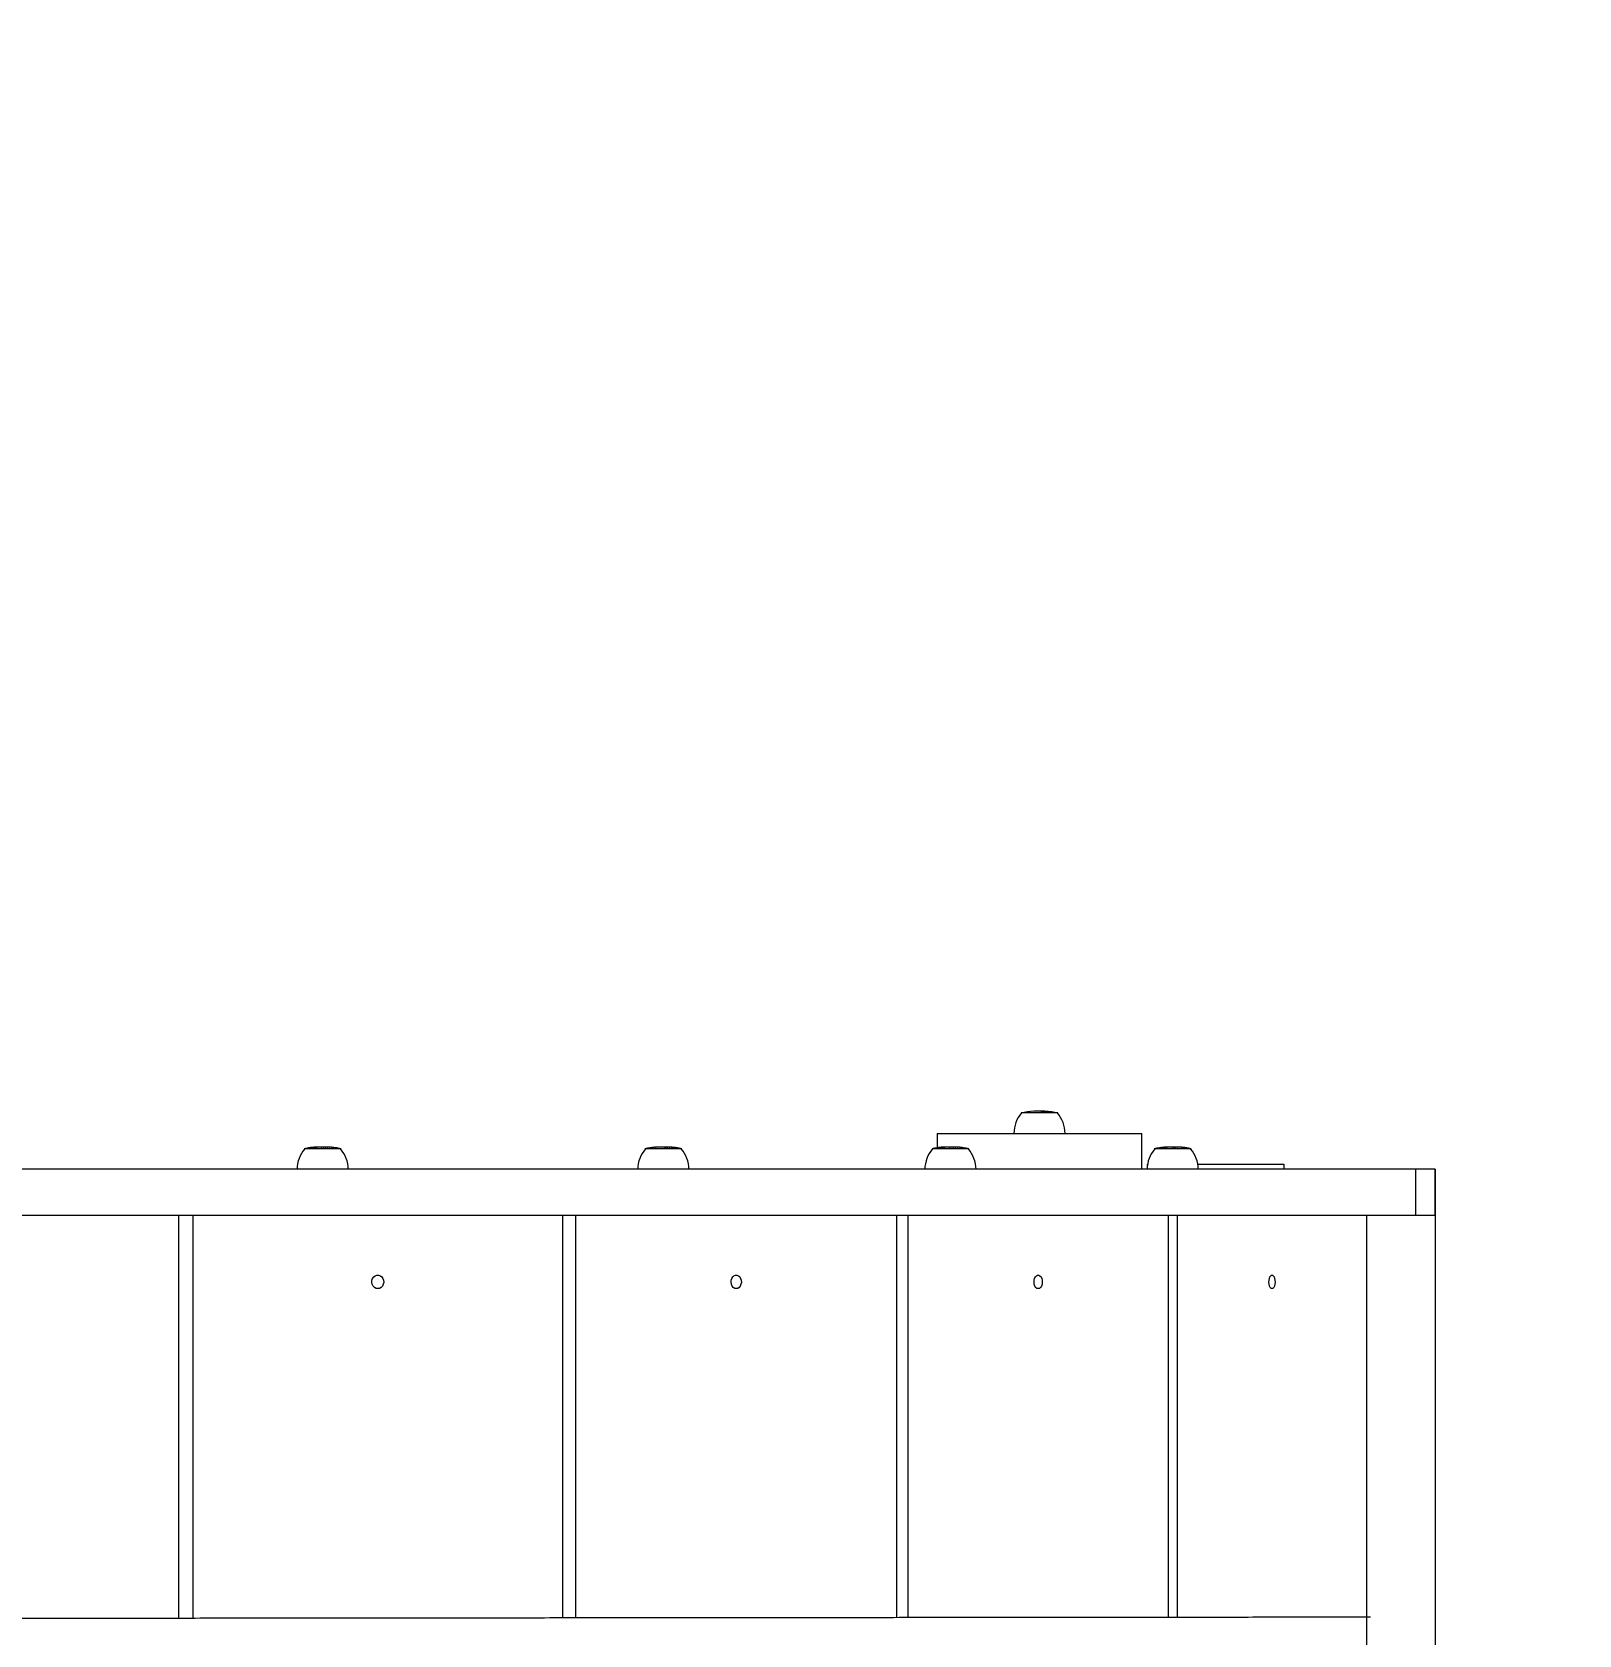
# Model space of a CAD drawing. Header units: millimetres. Extents: x -6502 to 7455, y -8041 to 5981.
# Drawn here: x 2399 to 3306, y -952 to -12 of the extents above; entities that cross this region are included whole.
import ezdxf

# ---------------------------------------------------------------- set-up
doc = ezdxf.new("R2010")
doc.units = ezdxf.units.MM
for name, color, linetype in [('DIKOM_ОБЪЕКТ', 7, 'Continuous'), ('DIKOM_РАЗМЕР_ЗОНА', 7, 'Continuous'), ('DIKOM_РАЗМЕР_ОБЪЕКТА', 7, 'Continuous')]:
    doc.layers.add(name, color=color, linetype=linetype)
doc.styles.add('style1', font='arial.ttf', dxfattribs={"width": 0.8})
doc.dimstyles.new('1-50', dxfattribs={"dimtxt": 300, "dimasz": 200, "dimexe": 100, "dimexo": 0, "dimgap": 100, "dimtad": 1, "dimtxsty": 'style1', "dimcen": 200, "dimclrd": 7, "dimclre": 7, "dimclrt": 7, "dimadec": 1, "dimazin": 2, "dimtfac": 1, "dimtmove": 0, "dimatfit": 2, "dimfxl": 0, "dimlwd": 25, "dimlwe": 18, "dimarcsym": 0})

# ---------------------------------------------------------------- blocks, each defined once
blk = doc.blocks.new('*D9')
at = {"layer": 'Defpoints', "color": 0, "transparency": 16777216}
for p in [(-5002.4, 2279.35), (3221.36, -679.08), (3221.36, -6822.7)]:
    blk.add_point(p, dxfattribs=at)
at = {"layer": 'DIKOM_РАЗМЕР_ОБЪЕКТА', "color": 7, "lineweight": 18, "transparency": 16777216}
for p, q in [((-5002.4, 2279.35), (-5002.4, -6922.7)), ((3221.36, -679.08), (3221.36, -6922.7))]:
    blk.add_line(p, q, dxfattribs=at)
at = {"layer": 'DIKOM_РАЗМЕР_ОБЪЕКТА', "color": 7, "lineweight": 25, "transparency": 16777216}
blk.add_line((-4802.4, -6822.7), (3021.36, -6822.7), dxfattribs=at)
at = {"layer": 'DIKOM_РАЗМЕР_ОБЪЕКТА', "color": 7, "transparency": 16777216}
for points in [[(-4802.4, -6789.37), (-4802.4, -6856.04), (-5002.4, -6822.7)], [(3021.36, -6789.37), (3021.36, -6856.04), (3221.36, -6822.7)]]:
    blk.add_solid(points, dxfattribs=at)
at = {"layer": 'DIKOM_РАЗМЕР_ОБЪЕКТА', "color": 7, "transparency": 16777216, "insert": (-897.4, -6569.53), "char_height": 300, "attachment_point": 5, "style": 'style1'}
blk.add_mtext('8200', dxfattribs=at)
blk = doc.blocks.new('*D10')
at = {"layer": 'Defpoints', "color": 0, "transparency": 16777216}
for p in [(971.84, 4480.93), (5953.26, 4480.93), (1279.72, -4050.19)]:
    blk.add_point(p, dxfattribs=at)
at = {"layer": 'DIKOM_РАЗМЕР_ОБЪЕКТА', "color": 7, "lineweight": 18, "transparency": 16777216}
for p, q in [((971.84, 4480.93), (6053.26, 4480.93)), ((1279.72, -4050.19), (6053.26, -4050.19))]:
    blk.add_line(p, q, dxfattribs=at)
at = {"layer": 'DIKOM_РАЗМЕР_ОБЪЕКТА', "color": 7, "lineweight": 25, "transparency": 16777216}
blk.add_line((5953.26, -3850.19), (5953.26, 4280.93), dxfattribs=at)
at = {"layer": 'DIKOM_РАЗМЕР_ОБЪЕКТА', "color": 7, "transparency": 16777216}
for points in [[(5919.93, 4280.93), (5986.59, 4280.93), (5953.26, 4480.93)], [(5919.93, -3850.19), (5986.59, -3850.19), (5953.26, -4050.19)]]:
    blk.add_solid(points, dxfattribs=at)
at = {"layer": 'DIKOM_РАЗМЕР_ОБЪЕКТА', "color": 7, "transparency": 16777216, "insert": (5700.09, 515.01), "char_height": 300, "attachment_point": 5, "rotation": 90, "style": 'style1'}
blk.add_mtext('8500', dxfattribs=at)
blk = doc.blocks.new('*D11')
at = {"layer": 'Defpoints', "color": 0, "transparency": 16777216}
for p in [(-6502.4, 2127.77), (4721.36, -677.29), (4721.36, -7940.86)]:
    blk.add_point(p, dxfattribs=at)
at = {"layer": 'DIKOM_РАЗМЕР_ЗОНА', "color": 7, "lineweight": 18, "transparency": 16777216}
for p, q in [((-6502.4, 2127.77), (-6502.4, -8040.86)), ((4721.36, -677.29), (4721.36, -8040.86))]:
    blk.add_line(p, q, dxfattribs=at)
at = {"layer": 'DIKOM_РАЗМЕР_ЗОНА', "color": 7, "lineweight": 25, "transparency": 16777216}
blk.add_line((-6302.4, -7940.86), (4521.36, -7940.86), dxfattribs=at)
at = {"layer": 'DIKOM_РАЗМЕР_ЗОНА', "color": 7, "transparency": 16777216}
for points in [[(-6302.4, -7907.52), (-6302.4, -7974.19), (-6502.4, -7940.86)], [(4521.36, -7907.52), (4521.36, -7974.19), (4721.36, -7940.86)]]:
    blk.add_solid(points, dxfattribs=at)
at = {"layer": 'DIKOM_РАЗМЕР_ЗОНА', "color": 7, "transparency": 16777216, "insert": (-207.97, -7687.68), "char_height": 300, "attachment_point": 5, "style": 'style1'}
blk.add_mtext('11200', dxfattribs=at)
blk = doc.blocks.new('*D12')
at = {"layer": 'Defpoints', "color": 0, "transparency": 16777216}
for p in [(1107.88, 5975.33), (979.72, -6050.19), (7355.2, -6050.19)]:
    blk.add_point(p, dxfattribs=at)
at = {"layer": 'DIKOM_РАЗМЕР_ЗОНА', "color": 7, "lineweight": 18, "transparency": 16777216}
for p, q in [((1107.88, 5975.33), (7455.2, 5975.33)), ((979.72, -6050.19), (7455.2, -6050.19))]:
    blk.add_line(p, q, dxfattribs=at)
at = {"layer": 'DIKOM_РАЗМЕР_ЗОНА', "color": 7, "lineweight": 25, "transparency": 16777216}
blk.add_line((7355.2, 5775.33), (7355.2, -5850.19), dxfattribs=at)
at = {"layer": 'DIKOM_РАЗМЕР_ЗОНА', "color": 7, "transparency": 16777216}
for points in [[(7321.86, 5775.33), (7388.53, 5775.33), (7355.2, 5975.33)], [(7321.86, -5850.19), (7388.53, -5850.19), (7355.2, -6050.19)]]:
    blk.add_solid(points, dxfattribs=at)
at = {"layer": 'DIKOM_РАЗМЕР_ЗОНА', "color": 7, "transparency": 16777216, "insert": (7102.02, 342.12), "char_height": 300, "attachment_point": 5, "rotation": 90, "style": 'style1'}
blk.add_mtext('12000', dxfattribs=at)

msp = doc.modelspace()

# ---------------------------------------------------------------- linework, layer by layer
at = {"layer": 'DIKOM_ОБЪЕКТ', "color": 7, "linetype": 'Continuous', "lineweight": 15}
for p, q in [((3000.1, -646.08), (2978.5, -646.08)), ((2986.427, -645.052), (2986.017, -645.067)), ((2987.939, -645.028), (2987.825, -645.028)), ((2988.655, -645.028), (2987.939, -645.028)), ((2988.744, -645.028), (2988.744, -645.024)), ((2990.001, -645.028), (2989.142, -645.028)), ((2990.463, -645.065), (2990.085, -645.051)), ((2990.549, -645.028), (2990.521, -645.028)), ((2990.774, -645.028), (2990.561, -645.028)), ((2991.521, -645.126), (2991.143, -645.1)), ((2993.465, -645.12), (2991.521, -645.126)), ((2992.028, -645.047), (2992.406, -645.06)), ((2993.086, -645.094), (2993.465, -645.12)), ((2994.508, -645.499), (2993.498, -645.339)), ((2994.357, -645.422), (2993.731, -645.327)), ((2993.731, -645.376), (2993.731, -645.327)), ((2995.846, -645.416), (2994.357, -645.422)), ((2994.357, -645.422), (2994.357, -645.475)), ((2996.451, -645.491), (2994.508, -645.499)), ((2995.207, -645.319), (2995.846, -645.416)), ((2995.397, -645.325), (2996.451, -645.491)), ((2995.397, -645.348), (2995.397, -645.325)), ((2579.861, -667.08), (2558.261, -667.08)), ((2561.092, -666.536), (2561.532, -666.469)), ((2561.967, -666.544), (2561.092, -666.536)), ((2561.532, -666.469), (2562.264, -666.459)), ((2562.578, -666.452), (2561.967, -666.544)), ((2562.264, -666.459), (2562.273, -666.458)), ((2562.264, -666.459), (2562.264, -666.5)), ((2562.273, -666.458), (2562.505, -666.337)), ((2562.273, -666.458), (2562.273, -666.498)), ((2562.505, -666.337), (2562.95, -666.286)), ((2562.505, -666.337), (2562.505, -666.463)), ((2562.783, -666.314), (2562.578, -666.452)), ((2562.833, -666.3), (2562.824, -666.301)), ((2562.95, -666.286), (2564.639, -666.185)), ((2564.538, -666.22), (2563.118, -666.275)), ((2563.908, -666.191), (2564.348, -666.155)), ((2564.652, -666.184), (2564.001, -666.19)), ((2564.47, -666.156), (2565.224, -666.162)), ((2565.224, -666.162), (2564.538, -666.22)), ((2564.639, -666.185), (2564.652, -666.184)), ((2564.639, -666.185), (2564.639, -666.212)), ((2564.652, -666.184), (2564.652, -666.21)), ((2568.182, -666.028), (2567.586, -666.028)), ((2568.557, -666.028), (2568.192, -666.028)), ((2569.622, -666.028), (2568.58, -666.028)), ((2569.254, -666.028), (2569.639, -666.028)), ((2570.473, -666.028), (2569.622, -666.028)), ((2570.398, -666.028), (2570.645, -666.028)), ((2572.089, -666.065), (2571.649, -666.051)), ((2573.322, -666.126), (2572.881, -666.1)), ((2573.107, -666.125), (2573.322, -666.126)), ((2576.562, -666.467), (2575.622, -666.339)), ((2576.256, -666.422), (2575.72, -666.352)), ((2779.624, -667.08), (2758.024, -667.08)), ((2761.491, -666.452), (2760.864, -666.544)), ((2760.864, -666.544), (2760.973, -666.542)), ((2761.375, -666.459), (2761.384, -666.458)), ((2761.375, -666.459), (2761.375, -666.469)), ((2761.384, -666.458), (2761.628, -666.435)), ((2761.384, -666.458), (2761.384, -666.468)), ((2762.011, -666.386), (2761.491, -666.452)), ((2763.505, -666.22), (2763.21, -666.248)), ((2764.21, -666.162), (2763.505, -666.22)), ((2763.798, -666.185), (2763.812, -666.184)), ((2763.798, -666.185), (2763.798, -666.196)), ((2763.812, -666.184), (2763.898, -666.186)), ((2763.812, -666.184), (2763.812, -666.195)), ((2764.119, -666.191), (2764.119, -666.58)), ((2764.355, -666.159), (2764.21, -666.162)), ((2765.422, -666.041), (2765.422, -666.072)), ((2767.587, -666.028), (2767.349, -666.028)), ((2767.68, -666.028), (2767.587, -666.028)), ((2768.894, -666.028), (2767.888, -666.028)), ((2769.502, -666.028), (2770.028, -666.028)), ((2770.295, -666.028), (2769.514, -666.028)), ((2770.299, -666.028), (2770.295, -666.028)), ((2771.263, -666.065), (2770.81, -666.051)), ((2770.983, -666.034), (2770.983, -666.057)), ((2771.045, -666.035), (2771.045, -666.058)), ((2771.172, -666.047), (2771.415, -666.054)), ((2771.172, -666.047), (2771.172, -666.062)), ((2772.528, -666.126), (2772.076, -666.1)), ((2772.438, -666.094), (2772.646, -666.106)), ((2772.438, -666.094), (2772.438, -666.121)), ((2772.763, -666.122), (2772.528, -666.126)), ((2773.824, -666.179), (2773.824, -666.58)), ((2776.1, -666.499), (2774.892, -666.339)), ((2775.69, -666.422), (2774.941, -666.327)), ((2774.941, -666.345), (2774.941, -666.327)), ((2775.967, -666.416), (2775.69, -666.422)), ((2775.69, -666.422), (2775.69, -666.445)), ((2775.967, -666.482), (2775.967, -666.416)), ((2775.967, -666.426), (2776.462, -666.491)), ((2776.374, -666.493), (2776.1, -666.499)), ((2947.913, -667.08), (2926.313, -667.08)), ((2929.136, -666.536), (2929.583, -666.469)), ((2929.801, -666.544), (2929.136, -666.536)), ((2929.299, -658.08), (2929.299, -666.512)), ((2929.299, -658.08), (3049.299, -658.08)), ((2929.583, -666.469), (2930.138, -666.459)), ((2930.42, -666.452), (2929.801, -666.544)), ((2930.138, -666.459), (2930.148, -666.458)), ((2930.138, -666.459), (2930.138, -666.494)), ((2930.148, -666.458), (2930.515, -666.353)), ((2930.148, -666.458), (2930.148, -666.493)), ((2930.784, -666.314), (2930.42, -666.452)), ((2930.57, -666.337), (2930.803, -666.311)), ((2930.87, -666.3), (2930.861, -666.301)), ((2932.408, -666.22), (2931.126, -666.275)), ((2931.993, -666.191), (2932.439, -666.155)), ((2932.558, -666.184), (2932.123, -666.189)), ((2933.104, -666.162), (2932.408, -666.22)), ((2932.544, -666.185), (2932.558, -666.184)), ((2932.544, -666.185), (2932.544, -666.209)), ((2932.558, -666.184), (2932.558, -666.208)), ((2932.586, -666.157), (2933.104, -666.162)), ((2936.165, -666.028), (2935.638, -666.028)), ((2936.546, -666.028), (2936.165, -666.028)), ((2937.593, -666.028), (2936.546, -666.028)), ((2937.395, -666.028), (2937.634, -666.028)), ((2938.547, -666.028), (2937.593, -666.028)), ((2938.44, -666.028), (2938.711, -666.028)), ((2940.065, -666.065), (2939.619, -666.051)), ((2941.315, -666.126), (2940.869, -666.1)), ((2941.104, -666.124), (2941.315, -666.126)), ((2944.317, -666.422), (2943.577, -666.327)), ((2944.841, -666.499), (2943.648, -666.339)), ((2944.761, -666.498), (2944.841, -666.499)), ((3049.299, -679.08), (3049.299, -658.08)), ((3078.234, -667.08), (3056.634, -667.08)), ((3059.518, -666.536), (3059.972, -666.469)), ((3059.801, -666.544), (3059.599, -666.539)), ((3060.429, -666.452), (3059.801, -666.544)), ((3059.972, -666.469), (3059.972, -666.519)), ((3060.055, -666.465), (3060.207, -666.459)), ((3060.207, -666.459), (3060.217, -666.458)), ((3060.207, -666.459), (3060.207, -666.485)), ((3060.217, -666.458), (3060.692, -666.382)), ((3060.217, -666.458), (3060.217, -666.483)), ((3061.071, -666.314), (3060.429, -666.452)), ((3062.447, -666.22), (3061.423, -666.275)), ((3061.916, -666.245), (3062.644, -666.185)), ((3063.153, -666.162), (3062.447, -666.22)), ((3062.658, -666.184), (3062.518, -666.188)), ((3062.587, -666.177), (3062.871, -666.155)), ((3062.644, -666.185), (3062.658, -666.184)), ((3062.644, -666.185), (3062.644, -666.204)), ((3062.658, -666.184), (3062.658, -666.203)), ((3062.871, -666.155), (3062.871, -666.185)), ((3062.974, -666.158), (3063.153, -666.162)), ((3063.601, -666.096), (3063.64, -666.093)), ((3064.054, -666.072), (3064.093, -666.07)), ((3066.37, -666.028), (3065.959, -666.028)), ((3066.718, -666.028), (3066.403, -666.028)), ((3067.78, -666.028), (3066.718, -666.028)), ((3067.028, -666.028), (3067.279, -666.028)), ((3068.897, -666.028), (3067.861, -666.028)), ((3068.728, -666.028), (3069.039, -666.028)), ((3070.221, -666.065), (3069.768, -666.051)), ((3071.49, -666.126), (3071.036, -666.1)), ((3071.365, -666.123), (3071.49, -666.126)), ((3074.583, -666.422), (3073.832, -666.327)), ((3075.069, -666.499), (3073.858, -666.339)), ((3074.967, -666.496), (3075.069, -666.499)), ((3052.577, -676.921), (3052.577, -676.08)), ((3052.577, -676.08), (3052.702, -676.08)), ((3082.165, -676.08), (3132.578, -676.08)), ((3132.578, -676.08), (3132.578, -679.08)), ((3209.826, -679.08), (2094.712, -679.08)), ((3209.826, -679.08), (3209.826, -706.08)), ((3221.362, -679.08), (3209.826, -679.08)), ((3221.362, -706.08), (3221.362, -679.08)), ((2099.964, -706.08), (3209.826, -706.08)), ((2484.773, -942.399), (2484.773, -706.08)), ((2492.902, -706.08), (2492.902, -942.391)), ((2709.873, -942.183), (2709.873, -706.08)), ((2717.272, -706.08), (2717.272, -942.176)), ((2905.781, -941.998), (2905.781, -706.08)), ((2912.164, -706.08), (2912.164, -941.992)), ((3064.939, -941.847), (3064.939, -706.08)), ((3070.06, -706.08), (3070.06, -941.843)), ((3181.206, -1352.08), (3181.206, -706.08)), ((3209.826, -706.08), (3221.362, -706.08))]:
    msp.add_line(p, q, dxfattribs=at)
at = {"layer": 'DIKOM_ОБЪЕКТ', "color": 7, "linetype": 'Continuous', "lineweight": 15, "flags": 128}
for points in [[(2601.387, -749.08), (2600.364, -748.903), (2599.432, -748.385), (2598.673, -747.574), (2598.156, -746.542), (2597.926, -745.379), (2598.003, -744.19), (2598.381, -743.08), (2599.026, -742.148), (2599.881, -741.476), (2600.87, -741.125), (2601.905, -741.125), (2602.894, -741.476), (2603.749, -742.148), (2604.394, -743.08), (2604.772, -744.19), (2604.849, -745.379), (2604.619, -746.542), (2604.102, -747.574), (2603.343, -748.385), (2602.411, -748.903), (2601.387, -749.08)], [(2811.526, -749.08), (2810.637, -748.903), (2809.827, -748.385), (2809.168, -747.574), (2808.719, -746.542), (2808.519, -745.379), (2808.586, -744.19), (2808.914, -743.08), (2809.475, -742.148), (2810.218, -741.476), (2811.077, -741.125), (2811.976, -741.125), (2812.835, -741.476), (2813.578, -742.148), (2814.138, -743.08), (2814.467, -744.19), (2814.534, -745.379), (2814.334, -746.542), (2813.885, -747.574), (2813.225, -748.385), (2812.415, -748.903), (2811.526, -749.08)], [(2988.552, -749.08), (2987.831, -748.903), (2987.175, -748.385), (2986.64, -747.574), (2986.276, -746.542), (2986.114, -745.379), (2986.168, -744.19), (2986.435, -743.08), (2986.889, -742.148), (2987.491, -741.476), (2988.187, -741.125), (2988.916, -741.125), (2989.612, -741.476), (2990.214, -742.148), (2990.668, -743.08), (2990.935, -744.19), (2990.989, -745.379), (2990.827, -746.542), (2990.463, -747.574), (2989.928, -748.385), (2989.272, -748.903), (2988.552, -749.08)], [(3125.633, -749.08), (3125.109, -748.903), (3124.631, -748.385), (3124.243, -747.574), (3123.978, -746.542), (3123.86, -745.379), (3123.899, -744.19), (3124.093, -743.08), (3124.423, -742.148), (3124.861, -741.476), (3125.368, -741.125), (3125.898, -741.125), (3126.405, -741.476), (3126.843, -742.148), (3127.173, -743.08), (3127.367, -744.19), (3127.406, -745.379), (3127.288, -746.542), (3127.023, -747.574), (3126.635, -748.385), (3126.157, -748.903), (3125.633, -749.08)]]:
    msp.add_lwpolyline(points, dxfattribs=at)
at = {"layer": 'DIKOM_ОБЪЕКТ', "color": 7, "linetype": 'Continuous', "lineweight": 15}
for centre, radius, start, end in [((2992.976, -658.24), 18.677, 139.378843, 179.509067), ((2987.825, -686.863), 41.836, 92.47412, 102.879622), ((2990.774, -686.863), 41.836, 88.430666, 90), ((2990.774, -686.863), 41.836, 77.120378, 87.566154), ((2985.623, -658.24), 18.677, 0.490933, 40.621157), ((2572.737, -679.24), 18.677, 139.378843, 179.509067), ((2567.586, -707.863), 41.836, 98.232416, 102.879622), ((2567.586, -707.863), 41.836, 96.976852, 98.232416), ((2567.586, -707.863), 41.836, 94.91646, 96.26688), ((2567.586, -707.863), 41.836, 93.015963, 94.270865), ((2570.535, -707.863), 41.836, 88.920234, 89.362354), ((2570.535, -707.863), 41.836, 87.12128, 88.276951), ((2570.535, -707.863), 41.836, 85.081905, 86.475501), ((2570.535, -707.863), 41.836, 77.120378, 81.715119), ((2565.384, -679.24), 18.677, 0.490933, 40.621157), ((2772.501, -679.24), 18.677, 139.378843, 179.509067), ((2767.349, -707.863), 41.836, 98.772449, 102.879622), ((2767.349, -707.863), 41.836, 97.864622, 98.138049), ((2767.349, -707.863), 41.836, 95.680402, 97.336113), ((2767.349, -707.863), 41.836, 94.733199, 95.119576), ((2767.349, -707.863), 41.836, 93.246895, 94.105884), ((2767.349, -707.863), 41.836, 90, 92.708192), ((2770.299, -707.863), 41.836, 89.296123, 90), ((2770.299, -707.863), 41.836, 87.249132, 88.376455), ((2770.299, -707.863), 41.836, 85.535649, 86.621653), ((2770.299, -707.863), 41.836, 82.280213, 84.924818), ((2770.299, -707.863), 41.836, 77.120378, 81.645362), ((2765.147, -679.24), 18.677, 0.490933, 40.621157), ((2940.79, -679.24), 18.677, 139.378843, 179.509067), ((2935.638, -707.863), 41.836, 98.93152, 102.879622), ((2935.638, -707.863), 41.836, 97.038174, 98.270861), ((2935.638, -707.863), 41.836, 94.821311, 95.967234), ((2935.638, -707.863), 41.836, 93.120687, 94.184802), ((2935.638, -707.863), 41.836, 90, 92.491782), ((2938.588, -707.863), 41.836, 88.963141, 89.248341), ((2938.588, -707.863), 41.836, 87.188139, 88.328747), ((2938.588, -707.863), 41.836, 85.418974, 86.5514), ((2938.588, -707.863), 41.836, 82.828119, 84.665332), ((2938.588, -707.863), 41.836, 82.153682, 82.828119), ((2938.588, -707.863), 41.836, 77.120378, 81.510552), ((2933.436, -679.24), 18.677, 0.490933, 40.621157), ((3071.11, -679.24), 18.677, 139.378843, 179.509067), ((3065.959, -707.863), 41.836, 98.749407, 102.879622), ((3065.959, -707.863), 41.836, 97.237935, 98.117457), ((3065.959, -707.863), 41.836, 96.153291, 96.732054), ((3065.959, -707.863), 41.836, 94.719471, 95.549257), ((3065.959, -707.863), 41.836, 93.175825, 94.092814), ((3065.959, -707.863), 41.836, 90, 92.553341), ((3068.908, -707.863), 41.836, 87.259573, 88.384115), ((3068.908, -707.863), 41.836, 85.752916, 86.632656), ((3068.908, -707.863), 41.836, 82.299877, 85.115853), ((3068.908, -707.863), 41.836, 77.120378, 81.666319), ((3063.757, -679.24), 18.677, 0.490933, 40.621157)]:
    msp.add_arc(centre, radius, start, end, dxfattribs=at)
for points, knots in [([(2986.65, -645.044), (2986.5, -645.049), (2986.335, -645.054), (2986.266, -645.058), (2986.259, -645.058)], [0, 0, 0, 0, 0.9069403, 1, 1, 1, 1]), ([(2987.953, -645.028), (2987.779, -645.029), (2987.436, -645.03), (2986.888, -645.039), (2986.581, -645.048), (2986.427, -645.052)], [0, 0, 0, 0, 0.3390578, 0.6686498, 1, 1, 1, 1]), ([(2987.909, -645.028), (2987.903, -645.028), (2987.806, -645.027), (2987.538, -645.028), (2987.16, -645.033), (2986.857, -645.039), (2986.698, -645.043), (2986.65, -645.044)], [0, 0, 0, 0, 0.0188249, 0.2980759, 0.5767896, 0.8740169, 1, 1, 1, 1]), ([(2990.091, -645.028), (2990.003, -645.028), (2989.56, -645.029), (2988.992, -645.028), (2988.405, -645.028), (2988.171, -645.029), (2988.062, -645.03)], [0, 0, 0, 0, 0.1307865, 0.6538174, 0.8397794, 1, 1, 1, 1]), ([(2988.594, -645.03), (2988.484, -645.03), (2988.306, -645.03), (2988.129, -645.03), (2988.062, -645.03)], [0, 0, 0, 0, 0.6237987, 1, 1, 1, 1]), ([(2991.014, -645.034), (2990.87, -645.033), (2990.146, -645.026), (2989.339, -645.027), (2988.677, -645.03), (2988.594, -645.03)], [0, 0, 0, 0, 0.1793979, 0.8969555, 1, 1, 1, 1]), ([(2990.085, -645.051), (2990.191, -645.048), (2990.501, -645.037), (2990.811, -645.035), (2991.014, -645.034)], [0, 0, 0, 0, 0.3439042, 1, 1, 1, 1]), ([(2990.091, -645.028), (2990.129, -645.028), (2990.261, -645.028), (2990.394, -645.028), (2990.487, -645.028)], [0, 0, 0, 0, 0.2890739, 1, 1, 1, 1]), ([(2992.406, -645.06), (2992.291, -645.056), (2991.716, -645.038), (2991.067, -645.041), (2990.535, -645.062), (2990.463, -645.065)], [0, 0, 0, 0, 0.1776616, 0.8883908, 1, 1, 1, 1]), ([(2990.487, -645.028), (2990.49, -645.028), (2990.505, -645.027), (2990.524, -645.028), (2990.541, -645.028), (2990.545, -645.028)], [0, 0, 0, 0, 0.1528116, 0.7640592, 1, 1, 1, 1]), ([(2990.545, -645.028), (2990.651, -645.028), (2990.918, -645.029), (2991.185, -645.033), (2991.347, -645.035)], [0, 0, 0, 0, 0.3953254, 1, 1, 1, 1]), ([(2991.143, -645.1), (2991.289, -645.094), (2991.936, -645.065), (2992.584, -645.082), (2993.086, -645.094)], [0, 0, 0, 0, 0.2249703, 1, 1, 1, 1]), ([(2991.347, -645.035), (2991.429, -645.035), (2991.656, -645.037), (2991.883, -645.043), (2992.028, -645.047)], [0, 0, 0, 0, 0.363176, 1, 1, 1, 1]), ([(2993.498, -645.339), (2993.299, -645.312), (2992.986, -645.269), (2992.719, -645.218), (2992.639, -645.181), (2992.714, -645.151), (2992.93, -645.147), (2993.049, -645.145)], [0, 0, 0, 0, 0.2553992, 0.40068, 0.5458993, 0.7495044, 1, 1, 1, 1]), ([(2993.049, -645.145), (2993.235, -645.147), (2993.515, -645.151), (2994.024, -645.181), (2994.412, -645.212), (2994.888, -645.258), (2995.195, -645.298), (2995.397, -645.325)], [0, 0, 0, 0, 0.3214944, 0.4836788, 0.6147795, 0.7455717, 1, 1, 1, 1]), ([(2993.731, -645.327), (2993.595, -645.309), (2993.379, -645.279), (2993.168, -645.242), (2993.084, -645.213), (2993.124, -645.189), (2993.287, -645.182), (2993.405, -645.182), (2993.422, -645.181)], [0, 0, 0, 0, 0.2300921, 0.3673425, 0.5055977, 0.6898126, 0.9568852, 1, 1, 1, 1]), ([(2993.422, -645.181), (2993.552, -645.182), (2993.749, -645.184), (2994.109, -645.204), (2994.413, -645.227), (2994.767, -645.261), (2995.024, -645.294), (2995.176, -645.315), (2995.207, -645.319)], [0, 0, 0, 0, 0.3061146, 0.4616798, 0.5884929, 0.7437934, 0.9477806, 1, 1, 1, 1]), ([(2562.824, -666.301), (2562.818, -666.303), (2562.809, -666.306), (2562.794, -666.31), (2562.787, -666.313), (2562.783, -666.314)], [0, 0, 0, 0, 0.4999675, 0.7499947, 1, 1, 1, 1]), ([(2563.118, -666.275), (2563.09, -666.277), (2563.034, -666.282), (2562.937, -666.29), (2562.873, -666.297), (2562.833, -666.3)], [0, 0, 0, 0, 0.2835145, 0.567024, 1, 1, 1, 1]), ([(2565.357, -666.096), (2565.313, -666.095), (2565.237, -666.094), (2565.409, -666.084), (2565.63, -666.076), (2565.732, -666.072)], [0, 0, 0, 0, 0.4325272, 0.7382015, 1, 1, 1, 1]), ([(2567.432, -666.052), (2567.238, -666.057), (2566.849, -666.068), (2566.29, -666.082), (2565.836, -666.092), (2565.518, -666.096), (2565.41, -666.096), (2565.357, -666.096)], [0, 0, 0, 0, 0.212059, 0.4264549, 0.6117602, 0.8096858, 1, 1, 1, 1]), ([(2565.797, -666.072), (2565.75, -666.072), (2565.684, -666.071), (2565.802, -666.066), (2565.836, -666.065)], [0, 0, 0, 0, 0.7055028, 1, 1, 1, 1]), ([(2567.325, -666.044), (2567.148, -666.049), (2566.842, -666.056), (2566.426, -666.065), (2566.101, -666.071), (2565.902, -666.073), (2565.827, -666.072), (2565.797, -666.072)], [0, 0, 0, 0, 0.2539315, 0.4390969, 0.6240455, 0.8482856, 1, 1, 1, 1]), ([(2568.208, -666.029), (2568.217, -666.029), (2568.236, -666.027), (2568.087, -666.028), (2567.837, -666.033), (2567.559, -666.039), (2567.379, -666.043), (2567.325, -666.044)], [0, 0, 0, 0, 0.1815418, 0.4144892, 0.6470164, 0.8949121, 1, 1, 1, 1]), ([(2568.586, -666.028), (2568.511, -666.029), (2568.364, -666.03), (2567.936, -666.039), (2567.6, -666.048), (2567.432, -666.052)], [0, 0, 0, 0, 0.3420889, 0.670134, 1, 1, 1, 1]), ([(2568.386, -666.028), (2568.475, -666.028), (2568.574, -666.028), (2568.674, -666.028), (2568.684, -666.028)], [0, 0, 0, 0, 0.8931541, 1, 1, 1, 1]), ([(2570.398, -666.028), (2570.35, -666.028), (2570.109, -666.029), (2569.801, -666.028), (2569.481, -666.028), (2569.354, -666.029), (2569.295, -666.03)], [0, 0, 0, 0, 0.1307659, 0.65378, 0.8397517, 1, 1, 1, 1]), ([(2569.914, -666.03), (2569.785, -666.03), (2569.579, -666.03), (2569.372, -666.03), (2569.295, -666.03)], [0, 0, 0, 0, 0.6238903, 1, 1, 1, 1]), ([(2571.001, -666.03), (2570.999, -666.03), (2570.682, -666.025), (2570.319, -666.027), (2569.96, -666.03), (2569.914, -666.03)], [0, 0, 0, 0, 0.0060349, 0.8752068, 1, 1, 1, 1]), ([(2570.645, -666.028), (2570.703, -666.028), (2570.773, -666.028), (2570.844, -666.03), (2570.857, -666.03)], [0, 0, 0, 0, 0.8133073, 1, 1, 1, 1]), ([(2571.649, -666.051), (2571.601, -666.048), (2571.493, -666.039), (2571.384, -666.038), (2571.324, -666.037)], [0, 0, 0, 0, 0.4423435, 1, 1, 1, 1]), ([(2571.727, -666.054), (2571.815, -666.052), (2571.936, -666.05), (2572.057, -666.062), (2572.089, -666.065)], [0, 0, 0, 0, 0.730372, 1, 1, 1, 1]), ([(2572.881, -666.1), (2572.816, -666.092), (2572.735, -666.082), (2572.653, -666.084), (2572.638, -666.084)], [0, 0, 0, 0, 0.8071068, 1, 1, 1, 1]), ([(2575.622, -666.339), (2575.39, -666.312), (2575.025, -666.269), (2574.524, -666.219), (2574.246, -666.192), (2574.142, -666.184), (2574.124, -666.182)], [0, 0, 0, 0, 0.4424624, 0.6942268, 0.9458237, 1, 1, 1, 1]), ([(2575.527, -666.327), (2575.37, -666.308), (2575.119, -666.279), (2574.767, -666.242), (2574.567, -666.222), (2574.494, -666.216), (2574.487, -666.216)], [0, 0, 0, 0, 0.4421367, 0.7058393, 0.9714614, 1, 1, 1, 1]), ([(2766.462, -666.052), (2766.268, -666.057), (2765.879, -666.068), (2765.412, -666.082), (2765.098, -666.092), (2764.952, -666.096), (2764.97, -666.096), (2764.979, -666.096)], [0, 0, 0, 0, 0.2120265, 0.4264556, 0.6117444, 0.8097054, 1, 1, 1, 1]), ([(2766.499, -666.044), (2766.324, -666.049), (2766.021, -666.056), (2765.689, -666.065), (2765.473, -666.071), (2765.442, -666.072), (2765.426, -666.072)], [0, 0, 0, 0, 0.3043544, 0.5263819, 0.7480528, 1, 1, 1, 1]), ([(2767.905, -666.028), (2767.774, -666.029), (2767.519, -666.03), (2766.993, -666.039), (2766.639, -666.048), (2766.462, -666.052)], [0, 0, 0, 0, 0.3441546, 0.6711493, 1, 1, 1, 1]), ([(2767.744, -666.029), (2767.715, -666.029), (2767.654, -666.027), (2767.393, -666.028), (2767.057, -666.033), (2766.742, -666.039), (2766.555, -666.043), (2766.499, -666.044)], [0, 0, 0, 0, 0.1999862, 0.4276953, 0.6549723, 0.897268, 1, 1, 1, 1]), ([(2770.031, -666.028), (2769.959, -666.028), (2769.602, -666.029), (2769.143, -666.028), (2768.668, -666.028), (2768.479, -666.029), (2768.392, -666.03)], [0, 0, 0, 0, 0.1307365, 0.6537867, 0.8397631, 1, 1, 1, 1]), ([(2769.028, -666.03), (2768.896, -666.03), (2768.684, -666.03), (2768.471, -666.03), (2768.392, -666.03)], [0, 0, 0, 0, 0.6239066, 1, 1, 1, 1]), ([(2770.983, -666.034), (2770.867, -666.033), (2770.282, -666.026), (2769.63, -666.027), (2769.095, -666.03), (2769.028, -666.03)], [0, 0, 0, 0, 0.1794125, 0.8969591, 1, 1, 1, 1]), ([(2770.031, -666.028), (2770.069, -666.028), (2770.191, -666.028), (2770.314, -666.028), (2770.398, -666.028)], [0, 0, 0, 0, 0.3136661, 1, 1, 1, 1]), ([(2770.398, -666.028), (2770.483, -666.028), (2770.699, -666.029), (2770.915, -666.033), (2771.045, -666.035)], [0, 0, 0, 0, 0.3954609, 1, 1, 1, 1]), ([(2770.81, -666.051), (2770.83, -666.048), (2770.888, -666.037), (2770.946, -666.035), (2770.983, -666.034)], [0, 0, 0, 0, 0.3439109, 1, 1, 1, 1]), ([(2771.045, -666.035), (2771.061, -666.035), (2771.103, -666.037), (2771.145, -666.043), (2771.172, -666.047)], [0, 0, 0, 0, 0.3631646, 1, 1, 1, 1]), ([(2771.484, -666.052), (2771.424, -666.049), (2771.35, -666.046), (2771.276, -666.062), (2771.263, -666.065)], [0, 0, 0, 0, 0.8176833, 1, 1, 1, 1]), ([(2772.076, -666.1), (2772.103, -666.094), (2772.224, -666.065), (2772.344, -666.082), (2772.438, -666.094)], [0, 0, 0, 0, 0.2249808, 1, 1, 1, 1]), ([(2774.892, -666.339), (2774.654, -666.312), (2774.28, -666.269), (2773.837, -666.218), (2773.553, -666.181), (2773.355, -666.151), (2773.374, -666.147), (2773.385, -666.145)], [0, 0, 0, 0, 0.2554158, 0.4006486, 0.5458953, 0.7495054, 1, 1, 1, 1]), ([(2773.385, -666.145), (2773.434, -666.147), (2773.504, -666.149), (2773.761, -666.173), (2773.837, -666.181)], [0, 0, 0, 0, 0.7048686, 1, 1, 1, 1]), ([(2773.836, -666.181), (2773.857, -666.181), (2773.878, -666.181), (2773.996, -666.192), (2774.001, -666.192)], [0, 0, 0, 0, 0.953079, 1, 1, 1, 1]), ([(2774.941, -666.327), (2774.78, -666.309), (2774.523, -666.279), (2774.199, -666.242), (2773.981, -666.214), (2773.842, -666.193), (2773.843, -666.19), (2773.844, -666.188)], [0, 0, 0, 0, 0.2792721, 0.445975, 0.6137777, 0.8373985, 1, 1, 1, 1]), ([(2930.861, -666.301), (2930.849, -666.303), (2930.831, -666.306), (2930.804, -666.31), (2930.79, -666.313), (2930.784, -666.314)], [0, 0, 0, 0, 0.4998728, 0.7500582, 1, 1, 1, 1]), ([(2931.126, -666.275), (2931.101, -666.277), (2931.05, -666.282), (2930.963, -666.29), (2930.905, -666.297), (2930.87, -666.3)], [0, 0, 0, 0, 0.2834917, 0.566881, 1, 1, 1, 1]), ([(2933.35, -666.096), (2933.323, -666.095), (2933.276, -666.093), (2933.466, -666.085), (2933.676, -666.077), (2933.759, -666.074)], [0, 0, 0, 0, 0.4604345, 0.7858654, 1, 1, 1, 1]), ([(2935.34, -666.052), (2935.144, -666.057), (2934.751, -666.068), (2934.204, -666.082), (2933.77, -666.092), (2933.48, -666.096), (2933.393, -666.096), (2933.35, -666.096)], [0, 0, 0, 0, 0.2120675, 0.4264733, 0.611744, 0.8097208, 1, 1, 1, 1]), ([(2933.797, -666.072), (2933.756, -666.072), (2933.71, -666.072), (2933.808, -666.068), (2933.818, -666.068)], [0, 0, 0, 0, 0.9020082, 1, 1, 1, 1]), ([(2935.257, -666.044), (2935.079, -666.049), (2934.771, -666.056), (2934.366, -666.065), (2934.057, -666.071), (2933.879, -666.073), (2933.82, -666.072), (2933.797, -666.072)], [0, 0, 0, 0, 0.2539069, 0.439109, 0.6239751, 0.8482476, 1, 1, 1, 1]), ([(2936.214, -666.029), (2936.218, -666.029), (2936.227, -666.027), (2936.051, -666.028), (2935.782, -666.033), (2935.495, -666.039), (2935.312, -666.043), (2935.257, -666.044)], [0, 0, 0, 0, 0.2181103, 0.4406764, 0.6628076, 0.8995782, 1, 1, 1, 1]), ([(2936.548, -666.028), (2936.465, -666.029), (2936.299, -666.03), (2935.853, -666.039), (2935.511, -666.048), (2935.34, -666.052)], [0, 0, 0, 0, 0.3369984, 0.6676084, 1, 1, 1, 1]), ([(2936.533, -666.028), (2936.623, -666.028), (2936.717, -666.028), (2936.81, -666.028), (2936.813, -666.028)], [0, 0, 0, 0, 0.9634371, 1, 1, 1, 1]), ([(2938.44, -666.028), (2938.387, -666.028), (2938.124, -666.029), (2937.786, -666.028), (2937.435, -666.028), (2937.296, -666.029), (2937.232, -666.03)], [0, 0, 0, 0, 0.1307443, 0.6538019, 0.8397421, 1, 1, 1, 1]), ([(2937.86, -666.03), (2937.729, -666.03), (2937.52, -666.03), (2937.31, -666.03), (2937.232, -666.03)], [0, 0, 0, 0, 0.6238953, 1, 1, 1, 1]), ([(2939.137, -666.032), (2939.105, -666.031), (2938.729, -666.026), (2938.304, -666.027), (2937.909, -666.03), (2937.86, -666.03)], [0, 0, 0, 0, 0.0736927, 0.8836979, 1, 1, 1, 1]), ([(2938.711, -666.028), (2938.773, -666.028), (2938.852, -666.028), (2938.93, -666.03), (2938.946, -666.03)], [0, 0, 0, 0, 0.8003939, 1, 1, 1, 1]), ([(2939.619, -666.051), (2939.583, -666.048), (2939.491, -666.038), (2939.4, -666.037), (2939.345, -666.036)], [0, 0, 0, 0, 0.3987999, 1, 1, 1, 1]), ([(2939.618, -666.051), (2939.742, -666.048), (2939.892, -666.044), (2940.041, -666.062), (2940.065, -666.065)], [0, 0, 0, 0, 0.8342651, 1, 1, 1, 1]), ([(2940.869, -666.1), (2940.819, -666.092), (2940.743, -666.08), (2940.667, -666.084), (2940.641, -666.085)], [0, 0, 0, 0, 0.6564061, 1, 1, 1, 1]), ([(2943.648, -666.339), (2943.413, -666.312), (2943.044, -666.269), (2942.544, -666.218), (2942.181, -666.183), (2942.019, -666.169), (2941.931, -666.162)], [0, 0, 0, 0, 0.356152, 0.5587377, 0.7612334, 1, 1, 1, 1]), ([(2943.577, -666.327), (2943.419, -666.309), (2943.166, -666.279), (2942.809, -666.242), (2942.531, -666.214), (2942.332, -666.195), (2942.277, -666.192), (2942.261, -666.191)], [0, 0, 0, 0, 0.3005938, 0.4799148, 0.6605183, 0.9012432, 1, 1, 1, 1]), ([(3065.419, -666.052), (3065.222, -666.057), (3064.826, -666.068), (3064.303, -666.082), (3063.911, -666.092), (3063.672, -666.096), (3063.624, -666.096), (3063.601, -666.096)], [0, 0, 0, 0, 0.21202, 0.4264675, 0.6117566, 0.8097032, 1, 1, 1, 1]), ([(3063.672, -666.091), (3063.735, -666.089), (3063.82, -666.086), (3064.005, -666.08), (3064.052, -666.078)], [0, 0, 0, 0, 0.7496403, 1, 1, 1, 1]), ([(3065.381, -666.044), (3065.202, -666.049), (3064.892, -666.056), (3064.51, -666.065), (3064.235, -666.071), (3064.097, -666.073), (3064.066, -666.072), (3064.054, -666.072)], [0, 0, 0, 0, 0.2538772, 0.4390979, 0.6240026, 0.8482827, 1, 1, 1, 1]), ([(3066.482, -666.03), (3066.471, -666.029), (3066.453, -666.027), (3066.222, -666.028), (3065.923, -666.033), (3065.623, -666.039), (3065.436, -666.043), (3065.381, -666.044)], [0, 0, 0, 0, 0.2749437, 0.4812822, 0.6873144, 0.9069019, 1, 1, 1, 1]), ([(3066.728, -666.028), (3066.626, -666.029), (3066.425, -666.03), (3065.944, -666.039), (3065.594, -666.048), (3065.419, -666.052)], [0, 0, 0, 0, 0.3401728, 0.6691631, 1, 1, 1, 1]), ([(3068.728, -666.028), (3068.668, -666.028), (3068.366, -666.029), (3067.979, -666.028), (3067.578, -666.028), (3067.418, -666.029), (3067.344, -666.03)], [0, 0, 0, 0, 0.1307188, 0.6537652, 0.8397674, 1, 1, 1, 1]), ([(3067.982, -666.03), (3067.849, -666.03), (3067.637, -666.03), (3067.424, -666.03), (3067.344, -666.03)], [0, 0, 0, 0, 0.6239229, 1, 1, 1, 1]), ([(3067.828, -666.028), (3067.837, -666.028), (3068.13, -666.027), (3068.423, -666.028), (3068.707, -666.028)], [0, 0, 0, 0, 0.0287154, 1, 1, 1, 1]), ([(3069.633, -666.034), (3069.534, -666.033), (3069.04, -666.026), (3068.49, -666.027), (3068.039, -666.03), (3067.982, -666.03)], [0, 0, 0, 0, 0.1794287, 0.896957, 1, 1, 1, 1]), ([(3069.768, -666.051), (3069.752, -666.048), (3069.708, -666.037), (3069.663, -666.035), (3069.633, -666.034)], [0, 0, 0, 0, 0.3438801, 1, 1, 1, 1]), ([(3070.088, -666.053), (3070.122, -666.051), (3070.166, -666.049), (3070.211, -666.062), (3070.221, -666.065)], [0, 0, 0, 0, 0.7638409, 1, 1, 1, 1]), ([(3071.036, -666.1), (3071.015, -666.093), (3070.973, -666.078), (3070.93, -666.084), (3070.909, -666.086)], [0, 0, 0, 0, 0.4956192, 1, 1, 1, 1]), ([(3073.858, -666.339), (3073.62, -666.312), (3073.245, -666.269), (3072.76, -666.218), (3072.414, -666.181), (3072.12, -666.151), (3072.062, -666.147), (3072.03, -666.145)], [0, 0, 0, 0, 0.2553752, 0.4006798, 0.5458524, 0.749473, 1, 1, 1, 1]), ([(3073.832, -666.327), (3073.671, -666.309), (3073.414, -666.279), (3073.067, -666.242), (3072.805, -666.213), (3072.574, -666.189), (3072.507, -666.182), (3072.486, -666.182), (3072.484, -666.181)], [0, 0, 0, 0, 0.2300692, 0.3673213, 0.505551, 0.689799, 0.9568489, 1, 1, 1, 1]), ([(3183.325, -941.736), (3176.059, -941.743), (3161.53, -941.757), (3139.593, -941.777), (3117.374, -941.798), (3094.729, -941.819), (3071.518, -941.841), (3047.597, -941.864), (3023.516, -941.886), (2999.207, -941.909), (2974.766, -941.932), (2949.57, -941.956), (2923.686, -941.981), (2897.189, -942.006), (2871.444, -942.03), (2846.594, -942.054), (2822.744, -942.076), (2798.65, -942.099), (2774.359, -942.122), (2749.752, -942.146), (2724.742, -942.169), (2701.88, -942.191), (2681.282, -942.211), (2663.105, -942.228), (2644.596, -942.246), (2625.728, -942.264), (2606.472, -942.282), (2586.798, -942.301), (2566.679, -942.32), (2545.526, -942.34), (2523.316, -942.362), (2500.146, -942.384), (2476.678, -942.406), (2453.024, -942.429), (2429.292, -942.452), (2407.292, -942.473), (2387.113, -942.492), (2368.787, -942.51), (2350.718, -942.527), (2332.988, -942.544), (2315.68, -942.561), (2298.878, -942.577), (2282.662, -942.592), (2267.122, -942.607), (2252.333, -942.621), (2238.232, -942.634), (2224.767, -942.647), (2211.11, -942.66), (2197.328, -942.673), (2183.457, -942.686), (2170.137, -942.699), (2154.171, -942.714), (2135.889, -942.731), (2115.579, -942.75), (2096, -942.768), (2076.916, -942.786), (2063.145, -942.799), (2055.646, -942.806), (2054.41, -942.807)], [0, 0, 0, 0, 0.026172, 0.0523281, 0.0784535, 0.1045363, 0.1305689, 0.1565489, 0.1824813, 0.2062225, 0.2299585, 0.2537157, 0.277516, 0.3013769, 0.3253123, 0.3458957, 0.3665468, 0.3872696, 0.4080541, 0.4288562, 0.4496304, 0.4703381, 0.4845212, 0.4986533, 0.5127318, 0.5267577, 0.5407366, 0.5546784, 0.5685985, 0.5825179, 0.5975802, 0.6126999, 0.6278857, 0.6431338, 0.6584348, 0.6737794, 0.6858579, 0.6979333, 0.709985, 0.7219978, 0.7339633, 0.7458806, 0.7577582, 0.7696149, 0.7814793, 0.7933754, 0.8053164, 0.8173053, 0.831488, 0.8457068, 0.8599282, 0.8741129, 0.8984344, 0.9226707, 0.9468618, 0.9710387, 0.9952264, 1, 1, 1, 1])]:
    msp.add_open_spline(points, degree=3, knots=knots, dxfattribs=at)

# ---------------------------------------------------------------- dimensions: what is measured, and where the dimension line sits
at = {"layer": 'DIKOM_РАЗМЕР_ЗОНА'}
dim = msp.add_linear_dim(base=(7355.196, -6050.188), p1=(1107.882, 5975.329), p2=(979.715, -6050.188), angle=90, text='12000', dimstyle='1-50', dxfattribs=at)
dim.commit()
dim.dimension.update_dxf_attribs({"geometry": '*D12', "text_midpoint": (7355.196, 342.124), "dimtype": 160})
dim = msp.add_linear_dim(base=(4721.362, -7940.857), p1=(-6502.402, 2127.774), p2=(4721.362, -677.294), text='11200', dimstyle='1-50', dxfattribs=at)
dim.commit()
dim.dimension.update_dxf_attribs({"geometry": '*D11', "text_midpoint": (-207.972, -7940.857), "dimtype": 160})
at = {"layer": 'DIKOM_РАЗМЕР_ОБЪЕКТА'}
dim = msp.add_linear_dim(base=(5953.26, 4480.931), p1=(1279.715, -4050.188), p2=(971.837, 4480.931), angle=90, text='8500', dimstyle='1-50', dxfattribs=at)
dim.commit()
dim.dimension.update_dxf_attribs({"geometry": '*D10', "text_midpoint": (5953.26, 515.015), "dimtype": 160})
dim = msp.add_linear_dim(base=(3221.362, -6822.702), p1=(-5002.4, 2279.348), p2=(3221.362, -679.08), text='8200', dimstyle='1-50', dxfattribs=at)
dim.commit()
dim.dimension.update_dxf_attribs({"geometry": '*D9', "text_midpoint": (-897.403, -6822.702), "dimtype": 160})

doc.saveas('drawing.dxf')
